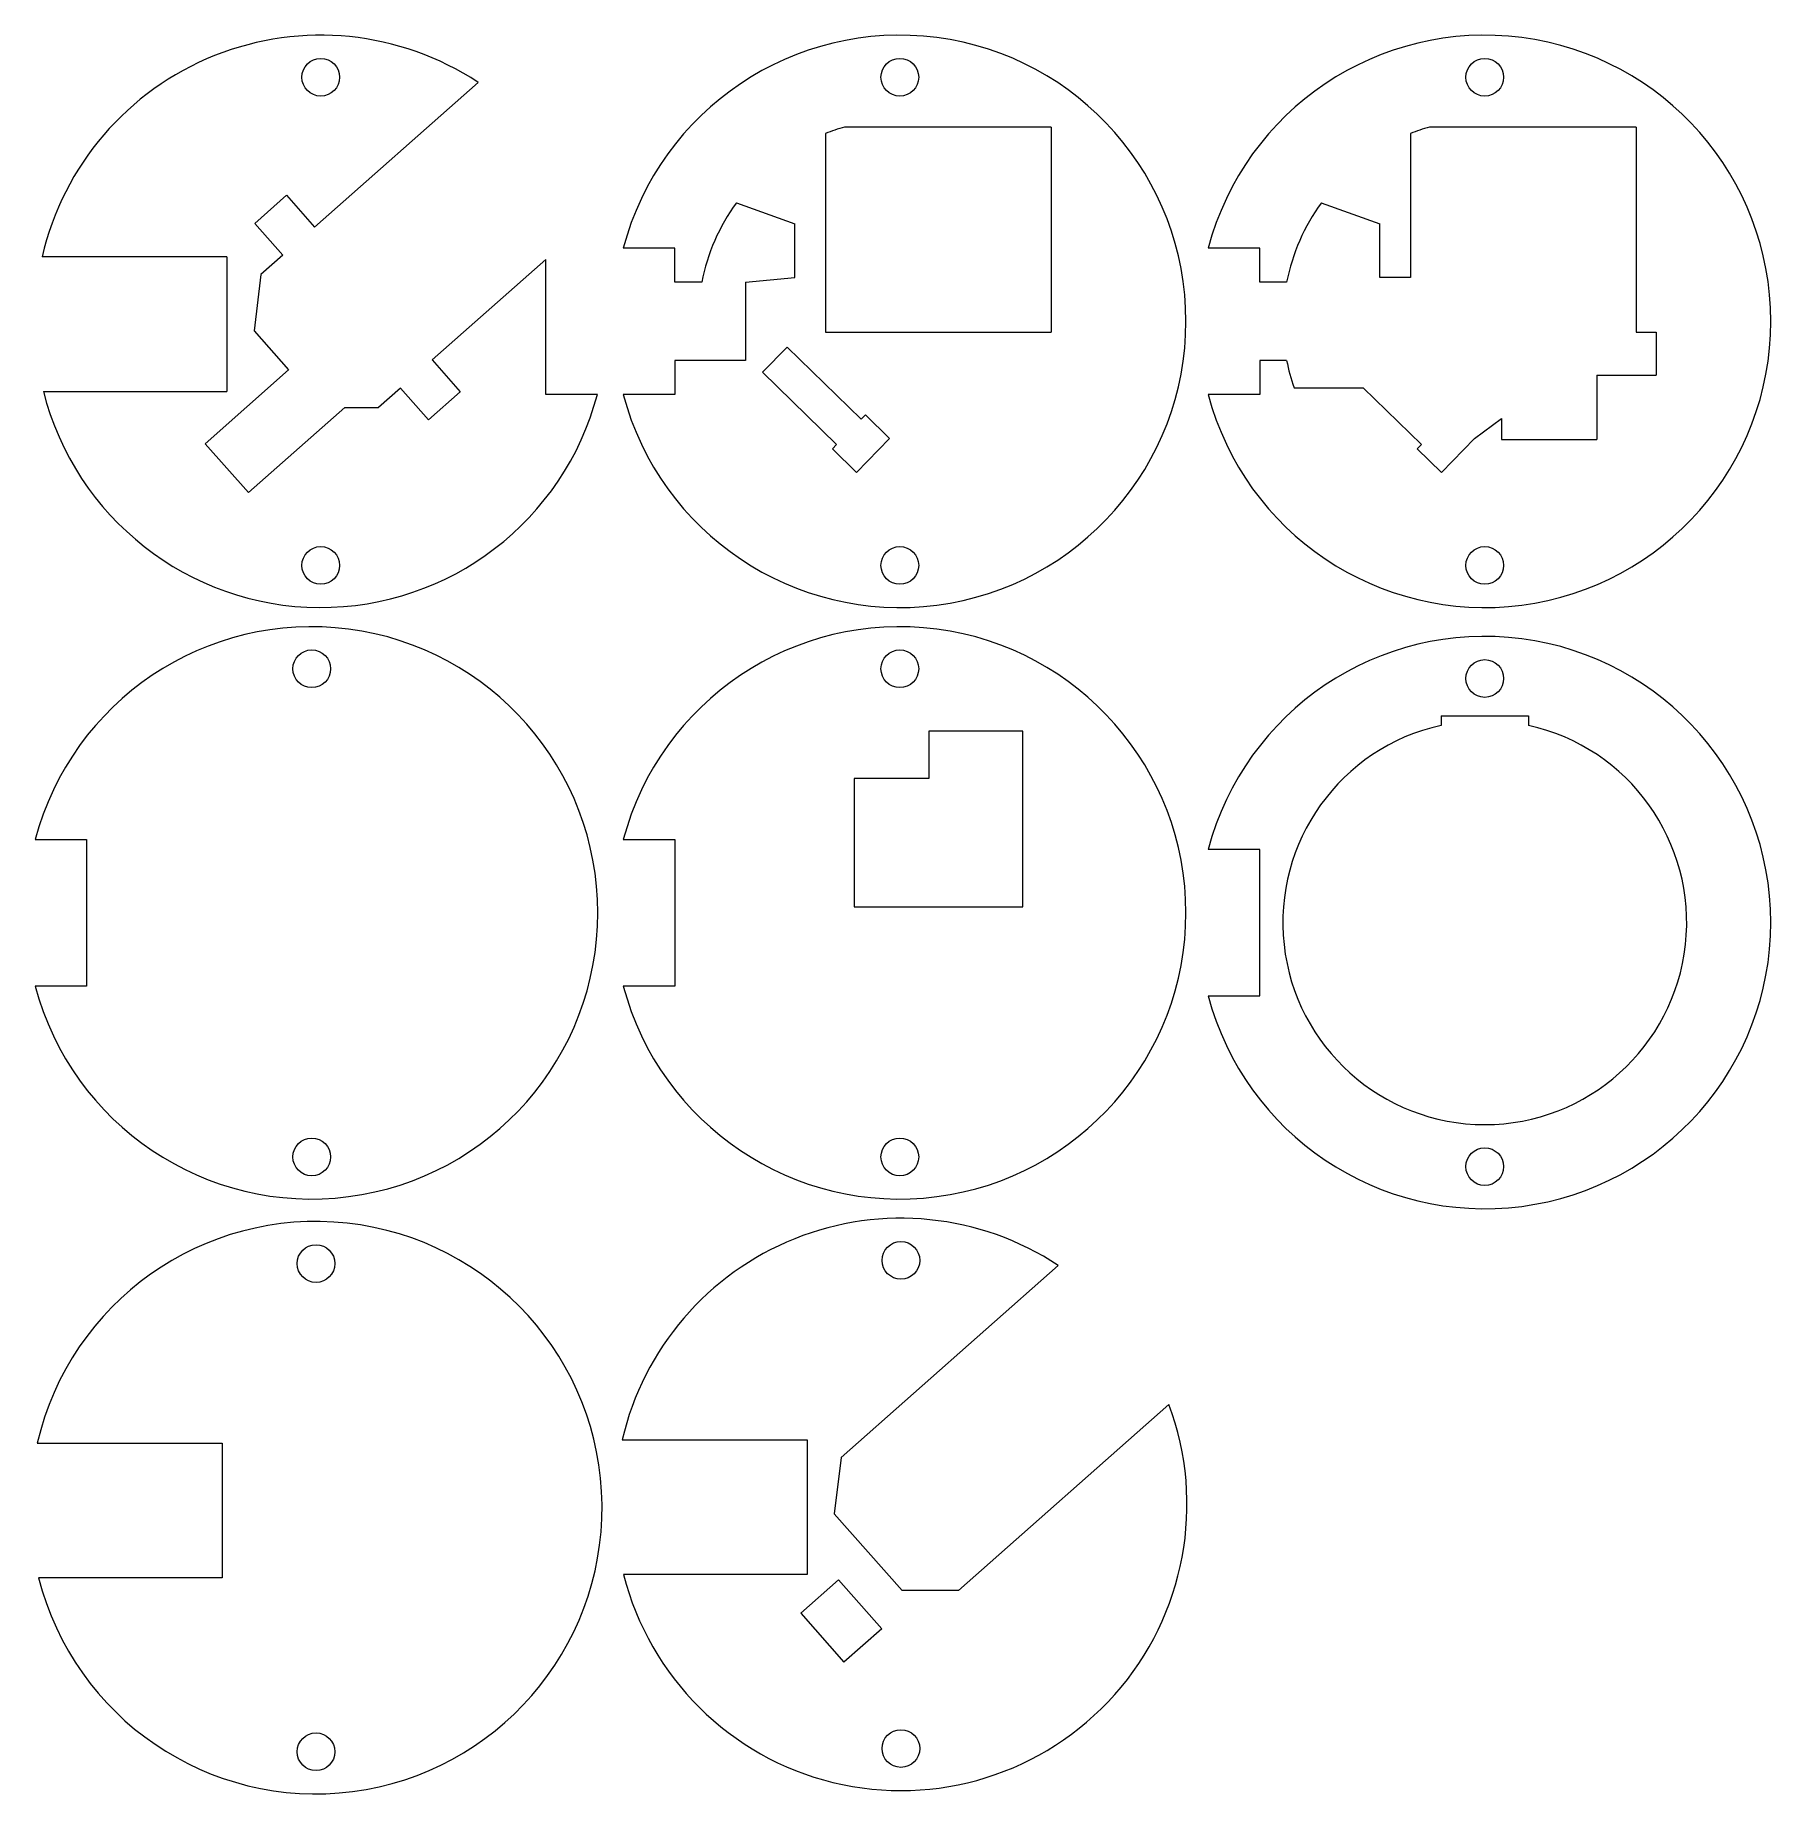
# Model space of a CAD drawing. Header units: inches. Extents: x 0.54 to 5.69, y 2.95 to 8.18.
import ezdxf

# ---------------------------------------------------------------- set-up
doc = ezdxf.new("R2010")
doc.units = ezdxf.units.IN
doc.header["$MEASUREMENT"] = 0

msp = doc.modelspace()

# ---------------------------------------------------------------- linework, layer by layer
at = {"color": 7, "linetype": 'Continuous', "lineweight": 15}
for p, q in [((1.366, 7.6074), (1.8518, 8.0371)), ((3.5547, 7.9042), (2.9402, 7.9042)), ((3.5547, 7.9042), (3.5547, 7.2952)), ((5.2926, 7.9042), (4.678, 7.9042)), ((5.2926, 7.9042), (5.2926, 7.2952)), ((2.8842, 7.8852), (2.8842, 7.2952)), ((4.6221, 7.8852), (4.6221, 7.4572)), ((1.1881, 7.6182), (1.2825, 7.7017)), ((1.2825, 7.7017), (1.366, 7.6074)), ((2.6192, 7.6797), (2.7927, 7.6172)), ((4.357, 7.6797), (4.5306, 7.6172)), ((1.1881, 7.6182), (1.2716, 7.5239)), ((2.7927, 7.4572), (2.7927, 7.6172)), ((4.5306, 7.4572), (4.5306, 7.6172)), ((1.2716, 7.5239), (1.2064, 7.4662)), ((2.4361, 7.5447), (2.283, 7.5447)), ((2.4361, 7.4433), (2.4361, 7.5447)), ((4.1739, 7.5447), (4.0209, 7.5447)), ((4.1739, 7.4433), (4.1739, 7.5447)), ((1.1053, 7.5192), (0.5562, 7.5192)), ((1.1053, 7.5192), (1.1053, 7.1192)), ((1.7151, 7.2126), (2.0529, 7.5114)), ((2.0529, 7.1097), (2.0529, 7.5114)), ((1.2064, 7.4662), (1.1863, 7.2989)), ((2.5161, 7.4433), (2.4361, 7.4433)), ((2.6457, 7.4433), (2.7927, 7.4572)), ((2.6457, 7.4433), (2.6457, 7.2111)), ((4.2539, 7.4433), (4.1739, 7.4433)), ((4.6221, 7.4572), (4.5306, 7.4572)), ((1.1863, 7.2989), (1.2887, 7.183)), ((2.8842, 7.2952), (3.5547, 7.2952)), ((5.2926, 7.2952), (5.3521, 7.2952)), ((5.3521, 7.2952), (5.3521, 7.1672)), ((1.7151, 7.2126), (1.7986, 7.1182)), ((2.4361, 7.2111), (2.4361, 7.1097)), ((2.6457, 7.2111), (2.4361, 7.2111)), ((2.7696, 7.251), (2.6967, 7.1761)), ((2.9899, 7.0364), (2.7696, 7.251)), ((4.1739, 7.2111), (4.1739, 7.1097)), ((4.2539, 7.2111), (4.1739, 7.2111)), ((1.0409, 6.9638), (1.2887, 7.183)), ((2.6967, 7.1761), (2.9169, 6.9616)), ((5.1756, 7.1672), (5.1756, 6.9762)), ((5.1756, 7.1672), (5.3521, 7.1672)), ((0.56, 7.1192), (1.1053, 7.1192)), ((1.6208, 7.1291), (1.5556, 7.0715)), ((1.7042, 7.0348), (1.6208, 7.1291)), ((1.7986, 7.1182), (1.7042, 7.0348)), ((2.2059, 7.1097), (2.0529, 7.1097)), ((2.4361, 7.1097), (2.283, 7.1097)), ((4.1739, 7.1097), (4.0209, 7.1097)), ((4.2758, 7.1302), (4.4816, 7.1302)), ((4.4816, 7.1302), (4.6548, 6.9616)), ((1.1694, 6.8185), (1.4557, 7.0717)), ((1.4557, 7.0717), (1.5556, 7.0715)), ((3.0026, 7.0495), (2.9899, 7.0364)), ((3.0742, 6.9797), (3.0026, 7.0495)), ((4.8121, 6.9797), (4.8921, 7.0382)), ((4.8921, 7.0382), (4.8921, 6.9762)), ((1.0409, 6.9638), (1.1694, 6.8185)), ((2.9169, 6.9616), (2.9042, 6.9485)), ((2.9042, 6.9485), (2.9758, 6.8787)), ((3.0742, 6.9797), (2.9758, 6.8787)), ((4.6548, 6.9616), (4.642, 6.9485)), ((4.642, 6.9485), (4.7137, 6.8787)), ((4.8121, 6.9797), (4.7137, 6.8787)), ((4.8921, 6.9762), (5.1756, 6.9762)), ((4.7126, 6.1554), (4.9726, 6.1554)), ((4.7126, 6.1554), (4.7126, 6.1271)), ((4.9726, 6.1554), (4.9726, 6.1271)), ((3.1905, 6.1097), (3.1905, 5.9697)), ((3.4705, 6.1097), (3.1905, 6.1097)), ((3.4705, 5.5882), (3.4705, 6.1097)), ((3.1905, 5.9697), (2.9685, 5.9697)), ((2.9685, 5.9697), (2.9685, 5.5882)), ((0.5356, 5.7877), (0.6886, 5.7877)), ((0.6886, 5.7877), (0.6886, 5.3527)), ((2.283, 5.7877), (2.4361, 5.7877)), ((2.4361, 5.7877), (2.4361, 5.3527)), ((4.1739, 5.7589), (4.0209, 5.7589)), ((4.1739, 5.3239), (4.1739, 5.7589)), ((2.9685, 5.5882), (3.4705, 5.5882)), ((0.6886, 5.3527), (0.5356, 5.3527)), ((2.4361, 5.3527), (2.283, 5.3527)), ((4.0209, 5.3239), (4.1739, 5.3239)), ((2.9301, 3.9521), (3.5754, 4.523)), ((3.2793, 3.5574), (3.9043, 4.1103)), ((0.542, 3.9955), (1.0911, 3.9955)), ((1.0911, 3.9955), (1.0911, 3.5955)), ((2.2799, 4.0051), (2.829, 4.0051)), ((2.829, 4.0051), (2.829, 3.6051)), ((2.9301, 3.9521), (2.91, 3.7848)), ((2.91, 3.7848), (3.1111, 3.5574)), ((2.829, 3.6051), (2.2837, 3.6051)), ((1.0911, 3.5955), (0.5459, 3.5955)), ((2.8102, 3.4901), (2.9225, 3.5894)), ((2.9225, 3.5894), (3.0511, 3.4441)), ((3.2793, 3.5574), (3.1111, 3.5574)), ((2.8102, 3.4901), (2.9387, 3.3448)), ((3.0511, 3.4441), (2.9387, 3.3448))]:
    msp.add_line(p, q, dxfattribs=at)
for centre in [(1.3842, 8.0522), (3.1047, 8.0522), (4.8426, 8.0522), (1.3842, 6.6022), (3.1047, 6.6022), (4.8426, 6.6022), (1.3573, 6.2952), (3.1047, 6.2952), (4.8426, 6.2664), (1.3573, 4.8452), (3.1047, 4.8452), (4.8426, 4.8164), (1.37, 4.5285), (3.1079, 4.5381), (1.37, 3.0785), (3.1079, 3.0881)]:
    msp.add_circle(centre, 0.056, dxfattribs=at)
for centre, radius, start, end in [((1.3842, 7.3272), 0.85, 56.628, 166.9452), ((3.1047, 7.3272), 0.85, 194.8259, 165.1741), ((4.8426, 7.3272), 0.85, 194.8259, 165.1741), ((3.1047, 7.3272), 0.6, 105.9156, 111.5615), ((4.8426, 7.3272), 0.6, 105.9156, 111.5615), ((3.1047, 7.3272), 0.6, 144.0202, 168.8446), ((4.8426, 7.3272), 0.6, 144.0202, 168.8446), ((4.8426, 7.3272), 0.6, 191.1554, 199.1676), ((1.3842, 7.3272), 0.85, 194.1645, 345.1741), ((1.3573, 5.5702), 0.85, 194.8259, 165.1741), ((3.1047, 5.5702), 0.85, 194.8259, 165.1741), ((4.8426, 5.5414), 0.85, 194.8259, 165.1741), ((4.8426, 5.5414), 0.6, 102.5133, 77.4867), ((1.37, 3.8035), 0.85, 194.1645, 166.9452), ((3.1079, 3.8131), 0.85, 56.628, 166.9452), ((3.1079, 3.8131), 0.85, 194.1645, 20.4599)]:
    msp.add_arc(centre, radius, start, end, dxfattribs=at)

doc.saveas('drawing.dxf')
